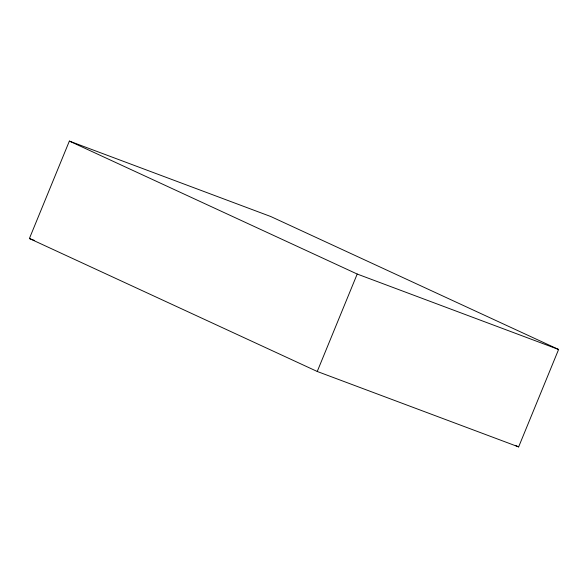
<?xml version="1.0" encoding="UTF-8"?>
<svg xmlns="http://www.w3.org/2000/svg" width="588" height="588" viewBox="0 0 588 588"><rect width="100%" height="100%" fill="white"/><g stroke="black" fill="none" stroke-linecap="round" stroke-linejoin="round"><path stroke-width="0.88" d="M29.4 238.53L69.362 141.091L270.759 216.524L558.6 349.47L518.638 446.909L317.241 371.476L29.4 238.53L34.545 240.455M317.241 371.476L357.203 274.045L69.362 141.091M357.203 274.045L558.6 349.47M515.308 445.373L518.638 446.909"/></g></svg>
